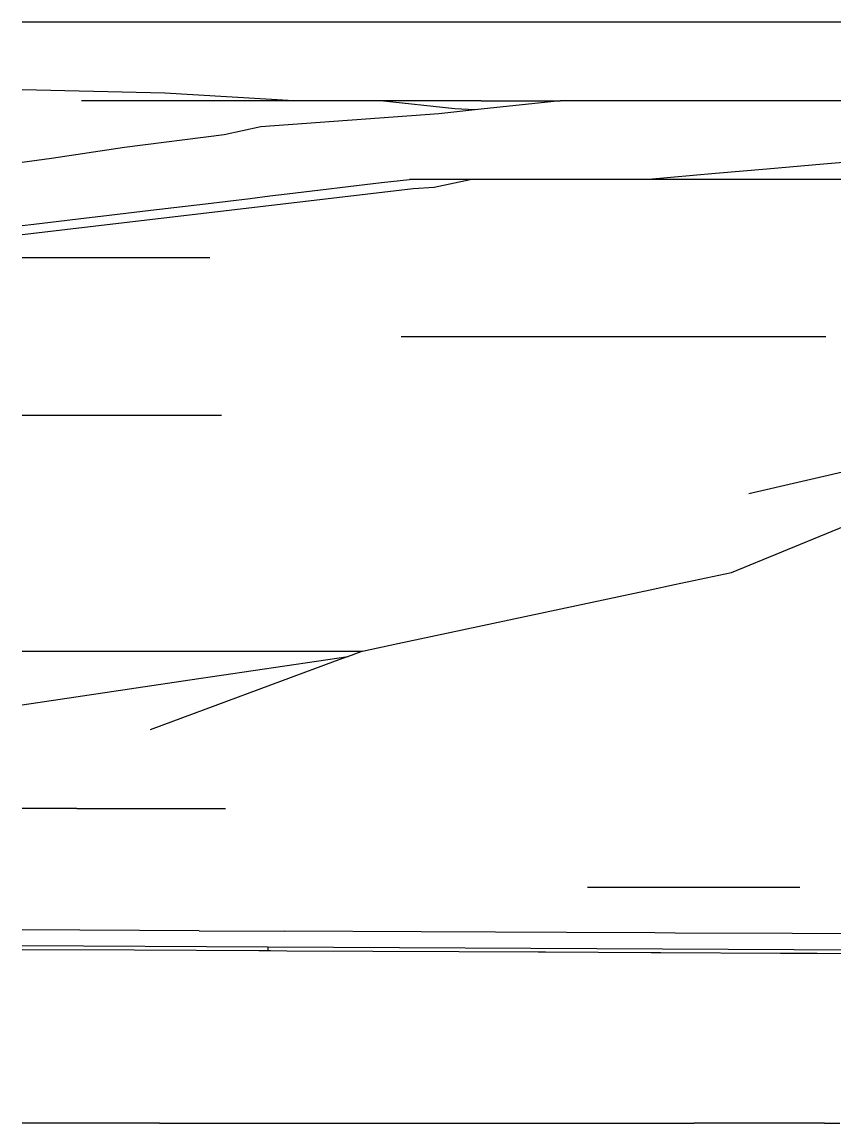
# Model space of a CAD drawing. Extents: x -53 to 53, y -13 to 12.
# Drawn here: x -53.38 to -43.05, y -9.27 to 4.73 of the extents above; entities that cross this region are included whole.
import ezdxf

# ---------------------------------------------------------------- set-up
doc = ezdxf.new("R2010")
doc.units = 0
doc.layers.get('0').update_dxf_attribs({"linetype": 'CONTINUOUS'})
doc.layers.add('SECTIONCUTEDGES', color=7, linetype='CONTINUOUS')

msp = doc.modelspace()

# ---------------------------------------------------------------- linework, layer by layer
for p, q in [((-41.8, 4.733), (-53.379, 4.733)), ((-51.562, 3.829), (-53.379, 3.873)), ((-49.923, 3.733), (-51.562, 3.829)), ((-50.112, 3.733), (-52.622, 3.733)), ((-49.923, 3.733), (-50.112, 3.733)), ((-48.821, 3.733), (-49.923, 3.733)), ((-47.88, 3.63), (-48.821, 3.733)), ((-47.542, 3.733), (-48.821, 3.733)), ((-46.539, 3.733), (-47.624, 3.617)), ((-47.542, 3.733), (-46.539, 3.733)), ((-44.702, 3.733), (-46.539, 3.733)), ((-44.299, 3.733), (-44.702, 3.733)), ((-42.652, 3.733), (-44.299, 3.733)), ((-48.083, 3.568), (-50.345, 3.401)), ((-47.624, 3.617), (-48.083, 3.568)), ((-47.624, 3.617), (-47.88, 3.63)), ((-50.345, 3.401), (-50.808, 3.298)), ((-50.808, 3.298), (-52.078, 3.136)), ((-52.078, 3.136), (-53.005, 2.997)), ((-53.005, 2.997), (-53.379, 2.946)), ((-42.037, 3.023), (-43.193, 2.924)), ((-44.566, 2.807), (-45.418, 2.733)), ((-43.911, 2.863), (-44.566, 2.807)), ((-43.193, 2.924), (-43.911, 2.863)), ((-50.011, 2.547), (-48.812, 2.691)), ((-48.812, 2.691), (-48.455, 2.733)), ((-48.072, 2.733), (-48.455, 2.733)), ((-48.141, 2.634), (-47.683, 2.733)), ((-47.752, 2.733), (-48.072, 2.733)), ((-47.683, 2.733), (-47.752, 2.733)), ((-47.548, 2.733), (-47.683, 2.733)), ((-47.275, 2.733), (-47.548, 2.733)), ((-46.57, 2.733), (-47.275, 2.733)), ((-46.15, 2.733), (-46.57, 2.733)), ((-45.592, 2.733), (-46.15, 2.733)), ((-45.418, 2.733), (-45.592, 2.733)), ((-43.262, 2.733), (-45.418, 2.733)), ((-42.652, 2.733), (-43.262, 2.733)), ((-53.341, 2.035), (-48.409, 2.618)), ((-50.479, 2.491), (-50.228, 2.522)), ((-50.228, 2.522), (-50.011, 2.547)), ((-48.409, 2.618), (-48.141, 2.634)), ((-51.741, 2.341), (-51.049, 2.423)), ((-51.049, 2.423), (-50.479, 2.491)), ((-52.665, 2.23), (-52.272, 2.277)), ((-52.272, 2.277), (-51.741, 2.341)), ((-53.379, 2.145), (-53.227, 2.163)), ((-53.227, 2.163), (-52.91, 2.201)), ((-52.91, 2.201), (-52.665, 2.23)), ((-53.379, 2.032), (-53.341, 2.035)), ((-50.992, 1.733), (-53.379, 1.733)), ((-48.562, 0.733), (-45.702, 0.733)), ((-45.702, 0.733), (-43.162, 0.733)), ((-53.379, -0.267), (-53.112, -0.267)), ((-53.112, -0.267), (-50.842, -0.267)), ((-40.716, -0.468), (-44.142, -1.267)), ((-43.081, -1.74), (-42.309, -1.422)), ((-44.362, -2.267), (-43.081, -1.74)), ((-45.088, -2.421), (-44.362, -2.267)), ((-46.732, -2.772), (-45.395, -2.487)), ((-45.395, -2.487), (-45.088, -2.421)), ((-48.184, -3.082), (-46.732, -2.772)), ((-49.052, -3.267), (-48.602, -3.171)), ((-48.602, -3.171), (-48.184, -3.082)), ((-53.379, -3.267), (-51.152, -3.267)), ((-51.246, -3.632), (-49.232, -3.333)), ((-51.152, -3.267), (-49.052, -3.267)), ((-49.232, -3.333), (-49.401, -3.396)), ((-49.195, -3.32), (-49.232, -3.333)), ((-49.052, -3.267), (-49.195, -3.32)), ((-49.401, -3.396), (-51.752, -4.267)), ((-53.379, -3.948), (-51.246, -3.632)), ((-52.682, -5.267), (-53.379, -5.267)), ((-52.682, -5.267), (-50.792, -5.267)), ((-46.192, -6.267), (-44.822, -6.267)), ((-44.822, -6.267), (-43.492, -6.267)), ((-50.256, -7.026), (-50.256, -7.074)), ((-51.633, -9.267), (-53.379, -9.267)), ((-51.633, -9.267), (-49.848, -9.267)), ((-49.848, -9.267), (-47.407, -9.267)), ((-47.407, -9.267), (-46.303, -9.267)), ((-46.303, -9.267), (-44.838, -9.267)), ((-43.178, -9.267), (-44.838, -9.267)), ((-43.178, -9.267), (-42.986, -9.267))]:
    msp.add_line(p, q)
at = {"layer": 'SECTIONCUTEDGES'}
for p, q in [((-52.643, -6.815), (-53.379, -6.811)), ((-51.128, -6.822), (-52.643, -6.815)), ((-51.128, -6.822), (-50.049, -6.827)), ((-48.305, -6.836), (-50.049, -6.827)), ((-47.363, -6.841), (-48.305, -6.836)), ((-46.458, -6.845), (-47.363, -6.841)), ((-45.337, -6.85), (-46.458, -6.845)), ((-45.076, -6.852), (-45.337, -6.85)), ((-43.592, -6.859), (-45.076, -6.852)), ((-42.881, -6.862), (-43.592, -6.859)), ((-53.379, -7.011), (-50.256, -7.026)), ((-53.379, -7.059), (-51.954, -7.066)), ((-51.954, -7.066), (-50.37, -7.074)), ((-50.37, -7.074), (-50.256, -7.074)), ((-50.256, -7.026), (-41.425, -7.069)), ((-50.256, -7.074), (-50.221, -7.075)), ((-50.221, -7.075), (-50.015, -7.076)), ((-50.015, -7.076), (-47.829, -7.086)), ((-47.829, -7.086), (-46.818, -7.091)), ((-46.818, -7.091), (-46.725, -7.092)), ((-46.725, -7.092), (-45.384, -7.098)), ((-45.384, -7.098), (-45.26, -7.099)), ((-45.26, -7.099), (-43.74, -7.106)), ((-43.74, -7.106), (-43.599, -7.107)), ((-43.599, -7.107), (-43.583, -7.107)), ((-43.583, -7.107), (-43.407, -7.108)), ((-43.407, -7.108), (-43.273, -7.108)), ((-43.273, -7.108), (-41.829, -7.115))]:
    msp.add_line(p, q, dxfattribs=at)

doc.saveas('drawing.dxf')
